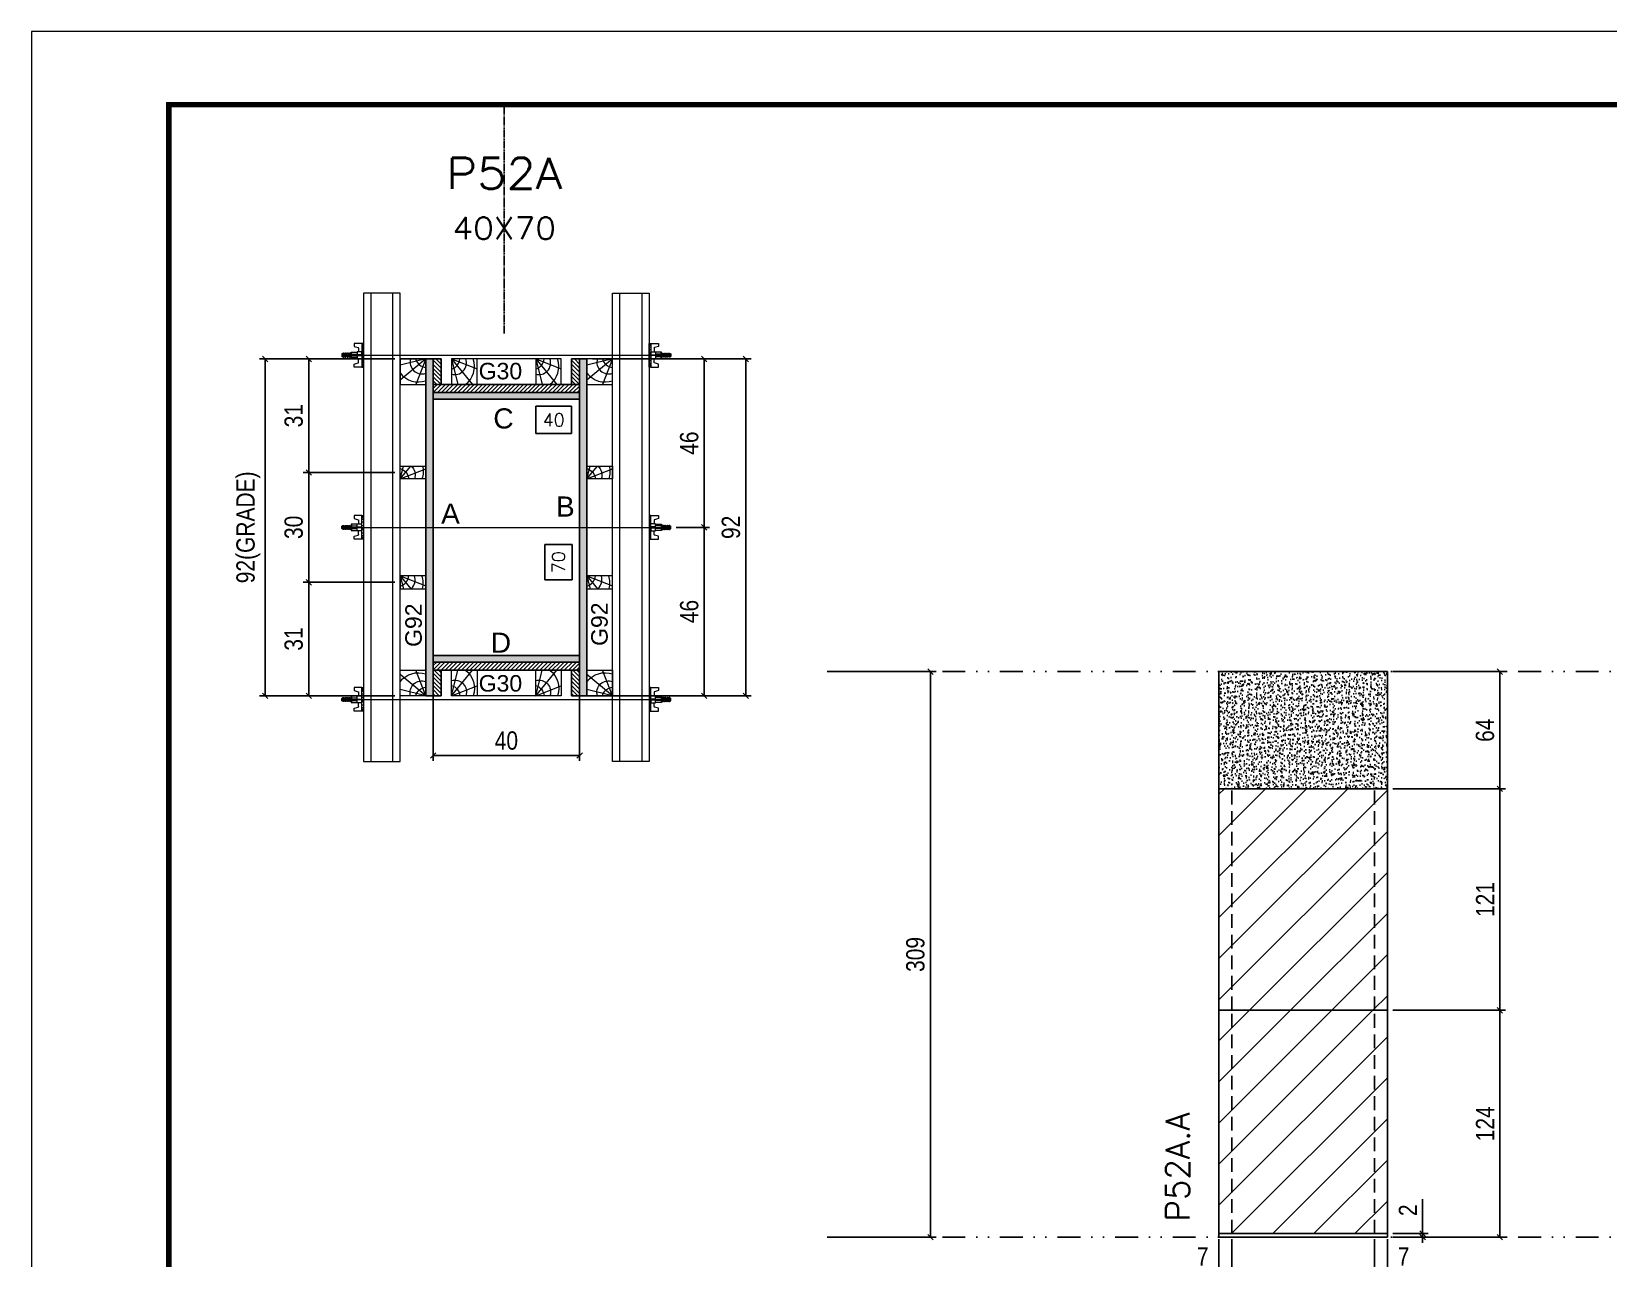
# Model space of a CAD drawing. Extents: x 2949 to 9203, y -16089 to 12527.
# Drawn here: x 6133 to 6994, y -12264 to -11593 of the extents above; entities that cross this region are included whole.
import ezdxf
from ezdxf.enums import TextEntityAlignment as Align

# ---------------------------------------------------------------- set-up
doc = ezdxf.new("R2010")
doc.units = 0
for name, pattern in [('DASHED', [0.75, 0.5, -0.25]), ('DIVIDE2', [0.625, 0.25, -0.125, 0, -0.125, 0, -0.125]), ('HIDDEN', [0.375, 0.25, -0.125])]:
    doc.linetypes.add(name, pattern=pattern)
for name, color, linetype in [('CHAPA', 1, 'Continuous'), ('COTA', 241, 'Continuous'), ('MEIO_PONT', 93, 'Continuous'), ('Nível', 160, 'Continuous'), ('Painéis', 200, 'Continuous'), ('Romaneio', 10, 'Continuous'), ('SARRAFO', 251, 'Continuous'), ('Sarrafo de Pressão', 42, 'HIDDEN'), ('Texto de Titulo', 7, 'Continuous'), ('Texto Qtd Sarr', 242, 'Continuous'), ('TEXTO_GERAL', 7, 'Continuous')]:
    doc.layers.add(name, color=color, linetype=linetype)
for name, color, linetype, lineweight in [('Folhas', 255, 'Continuous', 9), ('Hachura', 251, 'Continuous', 9), ('Madeira', 126, 'Continuous', 18), ('Perfil Metálico', 224, 'Continuous', 18), ('SARRAFO DE PRESSAO', 251, 'DASHED', 9), ('Texto Seção', 7, 'Continuous', 15)]:
    doc.layers.add(name, color=color, linetype=linetype, lineweight=lineweight)
doc.styles.add('ARIAL', font='arial.ttf')
doc.styles.add('COTA TECNICA', font='techl___.ttf', dxfattribs={"height": 10})
doc.styles.add('COTA TECNICA 2X', font='techl___.ttf', dxfattribs={"height": 10})
doc.styles.add('COTA TECNICA-50', font='techl___.ttf', dxfattribs={"height": 10})
doc.styles.add('REGUA-120', font='ROMANS.shx', dxfattribs={"height": 15})
doc.styles.add('ROMANS', font='romans.shx')
doc.styles.add('SANSSERIF', font='sas_____.pfb')
doc.dimstyles.new('COTA PAINEL-50', dxfattribs={"dimtxt": 10, "dimasz": 3, "dimexe": 3, "dimexo": 3, "dimgap": 3, "dimtad": 1, "dimdec": 1, "dimzin": 12, "dimdsep": 46, "dimtxsty": 'COTA TECNICA-50', "dimblk1": 'OBLIQUE', "dimblk2": 'OBLIQUE', "dimsah": 1, "dimcen": 0.9, "dimclrd": 4, "dimclre": 4, "dimclrt": 240, "dimadec": 1, "dimazin": 3, "dimtfac": 1, "dimtdec": 1, "dimtmove": 0, "dimatfit": 3, "dimfxl": 1, "dimtolj": 1, "dimtzin": 12, "dimarcsym": 0})
doc.dimstyles.new('PAINEL', dxfattribs={"dimtxt": 10, "dimasz": 3, "dimexe": 3, "dimexo": 3, "dimgap": 3, "dimtad": 1, "dimdec": 1, "dimzin": 12, "dimdsep": 46, "dimtxsty": 'COTA TECNICA', "dimblk1": 'OBLIQUE', "dimblk2": 'OBLIQUE', "dimsah": 1, "dimcen": 0.9, "dimclrd": 4, "dimclre": 4, "dimclrt": 240, "dimadec": 1, "dimazin": 3, "dimtfac": 1, "dimtdec": 1, "dimtmove": 0, "dimatfit": 3, "dimfxl": 1, "dimtolj": 1, "dimtzin": 12, "dimarcsym": 0})
doc.dimstyles.new('SECAO PILAR', dxfattribs={"dimtxt": 10, "dimasz": 3, "dimexe": 3, "dimexo": 3, "dimgap": 3, "dimtad": 1, "dimdec": 1, "dimlfac": 0.5, "dimzin": 12, "dimdsep": 46, "dimtxsty": 'COTA TECNICA 2X', "dimblk1": 'OBLIQUE', "dimblk2": 'OBLIQUE', "dimsah": 1, "dimcen": 0.9, "dimclrd": 256, "dimclre": 256, "dimclrt": 256, "dimadec": 1, "dimazin": 3, "dimtfac": 1, "dimtdec": 1, "dimtmove": 0, "dimatfit": 3, "dimfxl": 1, "dimtolj": 1, "dimtzin": 12, "dimarcsym": 0})
doc.dimstyles.new('SECÇÃO 2', dxfattribs={"dimtxt": 7, "dimasz": 6, "dimexe": 0.18, "dimexo": 2, "dimgap": -4, "dimtad": 3, "dimdec": 1, "dimlfac": 0.5, "dimzin": 12, "dimdsep": 46, "dimtxsty": 'ROMANS', "dimblk": 'ARCHTICK', "dimcen": 0.09, "dimse1": 1, "dimse2": 1, "dimsd1": 1, "dimsd2": 1, "dimclrd": 180, "dimclre": 5, "dimclrt": 1, "dimadec": 0, "dimazin": 3, "dimtfac": 1, "dimtdec": 1, "dimtofl": 0, "dimtmove": 0, "dimatfit": 3, "dimldrblk": 'ARCHTICK', "dimfxl": 1, "dimtolj": 1, "dimtzin": 0, "dimarcsym": 0})

# ---------------------------------------------------------------- blocks, each defined once
blk = doc.blocks.new('9999999999')
at = {"layer": 'Folhas'}
blk.add_lwpolyline([(98138.98, 34190.21), (99623.98, 34190.21), (99623.98, 35240.21), (98138.98, 35240.21)], close=True, dxfattribs=at)
at = {"layer": 'Folhas', "color": 30, "const_width": 3}
blk.add_lwpolyline([(98213.98, 34230.21), (99583.98, 34230.21), (99583.98, 35200.21), (98213.98, 35200.21)], close=True, dxfattribs=at)
blk = doc.blocks.new('titulo1')
at = {"layer": 'Defpoints', "color": 252, "linetype": 'HIDDEN', "ltscale": 2}
blk.add_line((0, 0), (0, 125), dxfattribs=at)
at = {"layer": 'Defpoints', "style": 'ROMANS', "oblique": 15}
blk.add_attdef('FOLHA', text='', height=10, dxfattribs=at).set_placement((0, 15.58), align=Align.MIDDLE_CENTER)
at = {"layer": 'Texto Qtd Sarr', "color": 3, "style": 'ROMANS', "oblique": 15}
for tag, height, p in [('TITULO', 17, (0, 71.45)), ('SEÇÃO', 12, (0, 41.55))]:
    blk.add_attdef(tag, text='', height=height, dxfattribs=at).set_placement(p, align=Align.MIDDLE_CENTER)
blk = doc.blocks.new('*D2889')
at = {"layer": 'COTA', "color": 180, "lineweight": -2, "transparency": 16777216}
for p, q in [((6427.91, -11873.62), (6412.91, -11873.62)), ((6412.91, -11873.62), (6412.91, -11892.95)), ((6427.91, -11892.95), (6427.91, -11873.62)), ((6412.91, -11892.95), (6427.91, -11892.95))]:
    blk.add_line(p, q, dxfattribs=at)
at = {"layer": 'Defpoints', "color": 0, "transparency": 16777216}
for p in [(6351.91, -11794.22), (6351.91, -11934.22), (6431.91, -11934.22)]:
    blk.add_point(p, dxfattribs=at)
at = {"layer": 'COTA', "color": 1, "transparency": 16777216, "insert": (6420.41, -11883.29), "char_height": 7, "attachment_point": 5, "rotation": 90, "style": 'ROMANS'}
blk.add_mtext('\\A1;70', dxfattribs=at)
blk = doc.blocks.new('_ArchTick')
at = {"color": 0, "linetype": 'ByBlock', "const_width": 0.15}
blk.add_lwpolyline([(-0.5, -0.5), (0.5, 0.5)], dxfattribs=at)
blk = doc.blocks.new('_Oblique')
at = {"color": 0, "linetype": 'ByBlock', "lineweight": -2}
blk.add_line((-0.5, -0.5), (0.5, 0.5), dxfattribs=at)
blk = doc.blocks.new('*D2890')
at = {"layer": 'COTA', "lineweight": -2, "transparency": 16777216}
for p, q in [((6438.91, -11772.22), (6525.69, -11772.22)), ((6522.69, -11772.22), (6522.69, -11956.22)), ((6438.91, -11956.22), (6525.69, -11956.22))]:
    blk.add_line(p, q, dxfattribs=at)
at = {"layer": 'Defpoints', "color": 0, "transparency": 16777216}
for p in [(6435.91, -11772.22), (6435.91, -11956.22), (6522.69, -11956.22)]:
    blk.add_point(p, dxfattribs=at)
at = {"layer": 'COTA', "lineweight": -2, "transparency": 16777216, "xscale": 3, "yscale": 3, "zscale": 3}
for p, rotation in [((6522.69, -11772.22), 90), ((6522.69, -11956.22), 270)]:
    blk.add_blockref('_Oblique', p, dxfattribs=dict(at, rotation=rotation))
at = {"layer": 'COTA', "transparency": 16777216, "insert": (6514.6, -11864.22), "char_height": 10, "attachment_point": 5, "rotation": 90, "style": 'COTA TECNICA 2X'}
blk.add_mtext('\\A1;92', dxfattribs=at)
blk = doc.blocks.new('*D2891')
at = {"layer": 'COTA', "lineweight": -2, "transparency": 16777216}
for p, q in [((6472.91, -11772.22), (6502.92, -11772.22)), ((6499.92, -11772.22), (6499.92, -11864.22)), ((6484.71, -11864.22), (6502.92, -11864.22))]:
    blk.add_line(p, q, dxfattribs=at)
at = {"layer": 'Defpoints', "color": 0, "transparency": 16777216}
for p in [(6469.91, -11772.22), (6481.71, -11864.22), (6499.92, -11864.22)]:
    blk.add_point(p, dxfattribs=at)
at = {"layer": 'COTA', "lineweight": -2, "transparency": 16777216, "xscale": 3, "yscale": 3, "zscale": 3}
for p, rotation in [((6499.92, -11772.22), 90), ((6499.92, -11864.22), 270)]:
    blk.add_blockref('_Oblique', p, dxfattribs=dict(at, rotation=rotation))
at = {"layer": 'COTA', "transparency": 16777216, "insert": (6491.82, -11818.22), "char_height": 10, "attachment_point": 5, "rotation": 90, "style": 'COTA TECNICA 2X'}
blk.add_mtext('\\A1;46', dxfattribs=at)
blk = doc.blocks.new('*D2892')
at = {"layer": 'COTA', "lineweight": -2, "transparency": 16777216}
for p, q in [((6484.71, -11864.22), (6502.92, -11864.22)), ((6499.92, -11956.22), (6499.92, -11864.22)), ((6472.91, -11956.22), (6502.92, -11956.22))]:
    blk.add_line(p, q, dxfattribs=at)
at = {"layer": 'Defpoints', "color": 0, "transparency": 16777216}
for p in [(6481.71, -11864.22), (6499.92, -11864.22), (6469.91, -11956.22)]:
    blk.add_point(p, dxfattribs=at)
at = {"layer": 'COTA', "lineweight": -2, "transparency": 16777216, "xscale": 3, "yscale": 3, "zscale": 3}
for p, rotation in [((6499.92, -11864.22), 90), ((6499.92, -11956.22), 270)]:
    blk.add_blockref('_Oblique', p, dxfattribs=dict(at, rotation=rotation))
at = {"layer": 'COTA', "transparency": 16777216, "insert": (6491.82, -11910.22), "char_height": 10, "attachment_point": 5, "rotation": 90, "style": 'COTA TECNICA 2X'}
blk.add_mtext('\\A1;46', dxfattribs=at)
blk = doc.blocks.new('*D2893')
at = {"layer": 'COTA', "color": 180, "lineweight": -2, "transparency": 16777216}
for p, q in [((6427.41, -11798.01), (6408.08, -11798.01)), ((6408.08, -11798.01), (6408.08, -11813.01)), ((6427.41, -11813.01), (6427.41, -11798.01)), ((6408.08, -11813.01), (6427.41, -11813.01))]:
    blk.add_line(p, q, dxfattribs=at)
at = {"layer": 'Defpoints', "color": 0, "transparency": 16777216}
for p in [(6351.91, -11794.22), (6431.91, -11794.22), (6431.91, -11817.01)]:
    blk.add_point(p, dxfattribs=at)
at = {"layer": 'COTA', "color": 1, "transparency": 16777216, "insert": (6417.75, -11805.51), "char_height": 7, "attachment_point": 5, "style": 'ROMANS'}
blk.add_mtext('\\A1;40', dxfattribs=at)
blk = doc.blocks.new('PONTALETE')
at = {"layer": 'Madeira'}
for q in [(2.71, 7), (7, 5.76), (7, 1.74)]:
    blk.add_line((0, 0), q, dxfattribs=at)
blk.add_lwpolyline([(0, 0), (7, 0), (7, 7), (0, 7)], close=True, dxfattribs=at)
for centre, radius, start, end in [((2.04, 0.06), 6.23, 37.2818, 109.0913), ((1.09, 0.9), 3.19, 343.603, 109.9847), ((-0.21, -0.78), 3.09, 14.6322, 86.0383)]:
    blk.add_arc(centre, radius, start, end, dxfattribs=at)
blk = doc.blocks.new('*D2894')
at = {"layer": 'COTA', "lineweight": -2, "transparency": 16777216}
for p, q in [((6330.91, -11772.22), (6257.14, -11772.22)), ((6260.14, -11772.22), (6260.14, -11956.22)), ((6330.91, -11956.22), (6257.14, -11956.22))]:
    blk.add_line(p, q, dxfattribs=at)
at = {"layer": 'Defpoints', "color": 0, "transparency": 16777216}
for p in [(6333.91, -11772.22), (6260.14, -11956.22), (6333.91, -11956.22)]:
    blk.add_point(p, dxfattribs=at)
at = {"layer": 'COTA', "lineweight": -2, "transparency": 16777216, "xscale": 3, "yscale": 3, "zscale": 3}
for p, rotation in [((6260.14, -11772.22), 90), ((6260.14, -11956.22), 270)]:
    blk.add_blockref('_Oblique', p, dxfattribs=dict(at, rotation=rotation))
at = {"layer": 'COTA', "transparency": 16777216, "insert": (6250.92, -11864.22), "char_height": 10, "attachment_point": 5, "rotation": 90, "style": 'COTA TECNICA 2X'}
blk.add_mtext('\\A1;92(GRADE)', dxfattribs=at)
blk = doc.blocks.new('MEIO PONTALETE')
at = {"layer": 'Madeira'}
for q in [(2.71, 7), (3.5, 2.88), (3.5, 0.87)]:
    blk.add_line((0, 0), q, dxfattribs=at)
blk.add_lwpolyline([(0, 0), (3.5, 0), (3.5, 7), (0, 7)], close=True, dxfattribs=at)
for centre, radius, start, end in [((2.04, 0.06), 6.23, 76.4499, 109.0913), ((1.09, 0.9), 3.19, 40.9063, 109.9847), ((-0.21, -0.78), 3.09, 14.6322, 86.0383)]:
    blk.add_arc(centre, radius, start, end, dxfattribs=at)
blk = doc.blocks.new('*D2895')
at = {"layer": 'COTA', "lineweight": -2, "transparency": 16777216}
for p, q in [((6330.91, -11894.22), (6280.98, -11894.22)), ((6283.98, -11894.22), (6283.98, -11956.22)), ((6330.91, -11956.22), (6280.98, -11956.22))]:
    blk.add_line(p, q, dxfattribs=at)
at = {"layer": 'Defpoints', "color": 0, "transparency": 16777216}
for p in [(6333.91, -11894.22), (6283.98, -11956.22), (6333.91, -11956.22)]:
    blk.add_point(p, dxfattribs=at)
at = {"layer": 'COTA', "lineweight": -2, "transparency": 16777216, "xscale": 3, "yscale": 3, "zscale": 3}
for p, rotation in [((6283.98, -11894.22), 90), ((6283.98, -11956.22), 270)]:
    blk.add_blockref('_Oblique', p, dxfattribs=dict(at, rotation=rotation))
at = {"layer": 'COTA', "transparency": 16777216, "insert": (6275.76, -11925.22), "char_height": 10, "attachment_point": 5, "rotation": 90, "style": 'COTA TECNICA 2X'}
blk.add_mtext('\\A1;31', dxfattribs=at)
blk = doc.blocks.new('C')
at = {"layer": 'Hachura', "color": 0}
for p, q in [((0, 3.22), (0, -3.22)), ((0.45, 3.22), (0, 3.22)), ((0.46, 3.16), (0, 3.16)), ((0.46, 3.05), (0, 3.05)), ((0.46, 2.88), (0, 2.88)), ((0, 2.75), (0, -1.16)), ((0.46, 2.65), (0, 2.65)), ((0.46, 2.23), (0, 2.23)), ((0.46, 1.51), (0, 1.51)), ((0.39, 0.49), (0.17, 0.49)), ((0.45, -3.23), (0.45, 3.22)), ((0.45, 3.22), (2.58, 3.22)), ((1.74, 0.97), (0.45, 0.97)), ((1.45, 0.1), (0.45, 0.1)), ((1.35, 1.94), (1.35, 0.96)), ((2.58, 2.39), (1.47, 2.09)), ((1.74, -0.97), (1.74, 0.97)), ((1.74, 0.97), (1.74, 0.84)), ((1.74, 0.97), (1.74, 0.84)), ((1.74, 0.84), (3.35, 0.84)), ((3.35, 0.45), (1.74, 0.45)), ((2.58, 3.22), (2.58, 2.39)), ((3.32, 0.84), (3.32, -0.84)), ((3.35, 0.84), (3.35, -0.84)), ((3.68, 0.45), (3.35, 0.45)), ((3.84, -0.52), (3.35, 0.45)), ((3.35, 0.06), (3.67, -0.57)), ((3.68, 0.45), (4.16, -0.52)), ((3.72, 0.5), (4.25, -0.57)), ((4.37, -0.55), (3.83, 0.53)), ((4.15, 0.45), (3.93, 0.45)), ((4.42, -0.52), (3.93, 0.45)), ((4.15, 0.45), (4.26, 0.45)), ((4.26, 0.45), (4.74, -0.52)), ((4.3, 0.5), (4.83, -0.57)), ((4.95, -0.55), (4.41, 0.53)), ((4.51, 0.45), (4.84, 0.45)), ((5, -0.52), (4.51, 0.45)), ((4.84, 0.45), (5.32, -0.52)), ((4.88, 0.5), (5.41, -0.57)), ((5.53, -0.55), (4.99, 0.53)), ((5.58, -0.52), (5.09, 0.45)), ((5.42, 0.45), (5.09, 0.45)), ((5.58, -0.52), (5.09, 0.45)), ((5.42, 0.45), (5.74, -0.19)), ((5.46, 0.5), (5.74, -0.07)), ((5.74, 0.19), (5.57, 0.53)), ((5.74, 0.32), (5.68, 0.45)), ((5.68, 0.45), (5.74, 0.45)), ((5.74, 0.45), (5.9, 0.29)), ((5.74, 0.45), (5.74, -0.52)), ((5.9, -0.36), (5.9, 0.29)), ((0.45, 0), (0, 0)), ((0.46, -1.52), (0, -1.52)), ((0.46, -2.23), (0, -2.23)), ((0.46, -2.65), (0, -2.65)), ((0.46, -2.88), (0, -2.88)), ((0.46, -3.05), (0, -3.05)), ((0.46, -3.16), (0, -3.16)), ((0, -3.22), (2.57, -3.22)), ((0.08, -0.48), (0.29, -0.48)), ((0.29, -0.48), (0.4, -0.48)), ((0.45, 0), (0.45, -0.97)), ((0.45, -0.16), (1.45, -0.16)), ((0.45, -0.65), (0.45, -0.32)), ((0.45, -3.23), (0.45, -0.65)), ((0.45, -0.97), (1.74, -0.97)), ((1.35, -1.94), (1.35, -0.97)), ((2.58, -2.39), (1.47, -2.1)), ((3.35, -0.32), (1.74, -0.32)), ((3.35, -0.84), (1.74, -0.84)), ((2.58, -3.23), (2.58, -2.39)), ((3.35, -0.07), (3.58, -0.52)), ((3.35, -0.52), (3.58, -0.52)), ((3.84, -0.52), (4.16, -0.52)), ((4.42, -0.52), (4.74, -0.52)), ((4.63, -0.52), (4.74, -0.52)), ((5, -0.52), (5.32, -0.52)), ((5.58, -0.52), (5.74, -0.52)), ((5.74, -0.52), (5.9, -0.36)), ((5.74, -0.52), (5.74, -0.52))]:
    blk.add_line(p, q, dxfattribs=at)
for centre, radius, start, end in [((1.52, 1.94), 0.161, 104.7436, 180), ((1.44, -0.03), 0.129, 272.695, 87.305), ((3.81, 0.39), 0.143, 25.5688, 154.4312), ((4.39, 0.39), 0.143, 25.5688, 154.4312), ((4.97, 0.39), 0.143, 25.5688, 154.4312), ((5.55, 0.39), 0.143, 25.5688, 154.4312), ((0.17, -0.37), 0.174, 221.744, 317.8592), ((1.52, -1.94), 0.161, 180, 255.2564), ((3.71, -0.4), 0.174, 222.1408, 318.256), ((4.29, -0.4), 0.174, 222.1408, 318.256), ((4.87, -0.4), 0.174, 222.1408, 318.256), ((5.45, -0.4), 0.174, 222.1408, 318.256), ((5.61, -0.4), 0.174, 317.8592, 318.256)]:
    blk.add_arc(centre, radius, start, end, dxfattribs=at)
blk = doc.blocks.new('*D2896')
at = {"layer": 'COTA', "lineweight": -2, "transparency": 16777216}
for p, q in [((6330.91, -11772.22), (6280.98, -11772.22)), ((6283.98, -11772.22), (6283.98, -11834.22)), ((6330.91, -11834.22), (6280.98, -11834.22))]:
    blk.add_line(p, q, dxfattribs=at)
at = {"layer": 'Defpoints', "color": 0, "transparency": 16777216}
for p in [(6333.91, -11772.22), (6283.98, -11834.22), (6333.91, -11834.22)]:
    blk.add_point(p, dxfattribs=at)
at = {"layer": 'COTA', "lineweight": -2, "transparency": 16777216, "xscale": 3, "yscale": 3, "zscale": 3}
for p, rotation in [((6283.98, -11772.22), 90), ((6283.98, -11834.22), 270)]:
    blk.add_blockref('_Oblique', p, dxfattribs=dict(at, rotation=rotation))
at = {"layer": 'COTA', "transparency": 16777216, "insert": (6275.76, -11803.22), "char_height": 10, "attachment_point": 5, "rotation": 90, "style": 'COTA TECNICA 2X'}
blk.add_mtext('\\A1;31', dxfattribs=at)
blk = doc.blocks.new('*D2897')
at = {"layer": 'COTA', "lineweight": -2, "transparency": 16777216}
for p, q in [((6330.91, -11834.22), (6280.98, -11834.22)), ((6283.98, -11834.22), (6283.98, -11894.22)), ((6330.91, -11894.22), (6280.98, -11894.22))]:
    blk.add_line(p, q, dxfattribs=at)
at = {"layer": 'Defpoints', "color": 0, "transparency": 16777216}
for p in [(6333.91, -11834.22), (6283.98, -11894.22), (6333.91, -11894.22)]:
    blk.add_point(p, dxfattribs=at)
at = {"layer": 'COTA', "lineweight": -2, "transparency": 16777216, "xscale": 3, "yscale": 3, "zscale": 3}
for p, rotation in [((6283.98, -11834.22), 90), ((6283.98, -11894.22), 270)]:
    blk.add_blockref('_Oblique', p, dxfattribs=dict(at, rotation=rotation))
at = {"layer": 'COTA', "transparency": 16777216, "insert": (6275.76, -11864.22), "char_height": 10, "attachment_point": 5, "rotation": 90, "style": 'COTA TECNICA 2X'}
blk.add_mtext('\\A1;30', dxfattribs=at)
blk = doc.blocks.new('*D2913')
at = {"layer": 'COTA', "lineweight": -2, "transparency": 16777216}
for p, q in [((6351.91, -11940.82), (6351.91, -11991.85)), ((6431.91, -11940.82), (6431.91, -11991.85)), ((6351.91, -11988.85), (6431.91, -11988.85))]:
    blk.add_line(p, q, dxfattribs=at)
at = {"layer": 'Defpoints', "color": 0, "transparency": 16777216}
for p in [(6351.91, -11937.82), (6431.91, -11937.82), (6431.91, -11988.85)]:
    blk.add_point(p, dxfattribs=at)
at = {"layer": 'COTA', "lineweight": -2, "transparency": 16777216, "xscale": 3, "yscale": 3, "zscale": 3, "rotation": 180}
blk.add_blockref('_Oblique', (6351.91, -11988.85), dxfattribs=at)
at = {"layer": 'COTA', "lineweight": -2, "transparency": 16777216, "xscale": 3, "yscale": 3, "zscale": 3}
blk.add_blockref('_Oblique', (6431.91, -11988.85), dxfattribs=at)
at = {"layer": 'COTA', "transparency": 16777216, "insert": (6391.91, -11980.75), "char_height": 10, "attachment_point": 5, "style": 'COTA TECNICA 2X'}
blk.add_mtext('\\A1;40', dxfattribs=at)
blk = doc.blocks.new('*D2914')
at = {"layer": 'COTA', "color": 4, "linetype": 'ByBlock', "lineweight": -2, "transparency": 16777216}
for p, q in [((6570.19, -11943.06), (6626.61, -11943.06)), ((6623.61, -11943.06), (6623.61, -12252.06)), ((6570.19, -12252.06), (6626.61, -12252.06))]:
    blk.add_line(p, q, dxfattribs=at)
at = {"layer": 'Defpoints', "color": 0, "linetype": 'ByBlock', "transparency": 16777216}
for p in [(6567.19, -11943.06), (6567.19, -12252.06), (6623.61, -12252.06)]:
    blk.add_point(p, dxfattribs=at)
at = {"layer": 'COTA', "color": 4, "linetype": 'ByBlock', "lineweight": -2, "transparency": 16777216, "xscale": 3, "yscale": 3, "zscale": 3}
for p, rotation in [((6623.61, -11943.06), 90), ((6623.61, -12252.06), 270)]:
    blk.add_blockref('_Oblique', p, dxfattribs=dict(at, rotation=rotation))
at = {"layer": 'COTA', "color": 240, "linetype": 'ByBlock', "transparency": 16777216, "insert": (6615.36, -12097.56), "char_height": 10, "attachment_point": 5, "rotation": 90, "style": 'COTA TECNICA'}
blk.add_mtext('\\A1;309', dxfattribs=at)
blk = doc.blocks.new('*D2898')
at = {"layer": 'COTA', "color": 4, "lineweight": -2, "transparency": 16777216}
for p, q in [((6781.14, -12253.06), (6781.14, -12307.23)), ((6873.14, -12253.06), (6873.14, -12307.23)), ((6873.14, -12304.23), (6781.14, -12304.23))]:
    blk.add_line(p, q, dxfattribs=at)
at = {"layer": 'Defpoints', "color": 0, "transparency": 16777216}
for p in [(6781.14, -12250.06), (6873.14, -12250.06), (6781.14, -12304.23)]:
    blk.add_point(p, dxfattribs=at)
at = {"layer": 'COTA', "color": 4, "lineweight": -2, "transparency": 16777216, "xscale": 3, "yscale": 3, "zscale": 3, "rotation": 180}
blk.add_blockref('_Oblique', (6781.14, -12304.23), dxfattribs=at)
at = {"layer": 'COTA', "color": 4, "lineweight": -2, "transparency": 16777216, "xscale": 3, "yscale": 3, "zscale": 3}
blk.add_blockref('_Oblique', (6873.14, -12304.23), dxfattribs=at)
at = {"layer": 'COTA', "color": 240, "transparency": 16777216, "insert": (6827.14, -12296.15), "char_height": 10, "attachment_point": 5, "style": 'COTA TECNICA'}
blk.add_mtext('\\A1;92', dxfattribs=at)
blk = doc.blocks.new('*D2899')
at = {"layer": 'COTA', "color": 4, "lineweight": -2, "transparency": 16777216}
for p, q in [((6781.14, -12255.06), (6781.14, -12273.57)), ((6788.14, -12253.06), (6788.14, -12273.57)), ((6781.14, -12270.57), (6766.41, -12270.57)), ((6788.14, -12270.57), (6781.14, -12270.57))]:
    blk.add_line(p, q, dxfattribs=at)
at = {"layer": 'Defpoints', "color": 0, "transparency": 16777216}
for p in [(6781.14, -12252.06), (6788.14, -12250.06), (6781.14, -12270.57)]:
    blk.add_point(p, dxfattribs=at)
at = {"layer": 'COTA', "color": 4, "lineweight": -2, "transparency": 16777216, "xscale": 3, "yscale": 3, "zscale": 3, "rotation": 180}
blk.add_blockref('_Oblique', (6781.14, -12270.57), dxfattribs=at)
at = {"layer": 'COTA', "color": 4, "lineweight": -2, "transparency": 16777216, "xscale": 3, "yscale": 3, "zscale": 3}
blk.add_blockref('_Oblique', (6788.14, -12270.57), dxfattribs=at)
at = {"layer": 'COTA', "color": 240, "transparency": 16777216, "insert": (6772.28, -12262.5), "char_height": 10, "attachment_point": 5, "style": 'COTA TECNICA-50'}
blk.add_mtext('\\A1;7', dxfattribs=at)
blk = doc.blocks.new('*D2900')
at = {"layer": 'COTA', "color": 4, "lineweight": -2, "transparency": 16777216}
for p, q in [((6866.14, -12253.06), (6866.14, -12273.57)), ((6873.14, -12255.06), (6873.14, -12273.57)), ((6866.14, -12270.57), (6873.14, -12270.57)), ((6873.14, -12270.57), (6887.88, -12270.57))]:
    blk.add_line(p, q, dxfattribs=at)
at = {"layer": 'Defpoints', "color": 0, "transparency": 16777216}
for p in [(6866.14, -12250.06), (6873.14, -12252.06), (6873.14, -12270.57)]:
    blk.add_point(p, dxfattribs=at)
at = {"layer": 'COTA', "color": 4, "lineweight": -2, "transparency": 16777216, "xscale": 3, "yscale": 3, "zscale": 3, "rotation": 180}
blk.add_blockref('_Oblique', (6866.14, -12270.57), dxfattribs=at)
at = {"layer": 'COTA', "color": 4, "lineweight": -2, "transparency": 16777216, "xscale": 3, "yscale": 3, "zscale": 3}
blk.add_blockref('_Oblique', (6873.14, -12270.57), dxfattribs=at)
at = {"layer": 'COTA', "color": 240, "transparency": 16777216, "insert": (6882.01, -12262.5), "char_height": 10, "attachment_point": 5, "style": 'COTA TECNICA-50'}
blk.add_mtext('\\A1;7', dxfattribs=at)
blk = doc.blocks.new('*D2901')
at = {"layer": 'Defpoints', "color": 0, "linetype": 'ByBlock', "transparency": 16777216}
for p in [(6873.14, -12128.06), (6934.61, -12128.06), (6873.14, -12252.06)]:
    blk.add_point(p, dxfattribs=at)
at = {"layer": 'Romaneio', "color": 4, "linetype": 'ByBlock', "lineweight": -2, "transparency": 16777216}
for p, q in [((6876.14, -12128.06), (6937.61, -12128.06)), ((6934.61, -12252.06), (6934.61, -12128.06)), ((6876.14, -12252.06), (6937.61, -12252.06))]:
    blk.add_line(p, q, dxfattribs=at)
at = {"layer": 'Romaneio', "color": 4, "linetype": 'ByBlock', "lineweight": -2, "transparency": 16777216, "xscale": 3, "yscale": 3, "zscale": 3}
for p, rotation in [((6934.61, -12128.06), 90), ((6934.61, -12252.06), 270)]:
    blk.add_blockref('_Oblique', p, dxfattribs=dict(at, rotation=rotation))
at = {"layer": 'Romaneio', "color": 240, "linetype": 'ByBlock', "transparency": 16777216, "insert": (6926.53, -12190.06), "char_height": 10, "attachment_point": 5, "rotation": 90, "style": 'COTA TECNICA'}
blk.add_mtext('\\A1;124', dxfattribs=at)
blk = doc.blocks.new('*D2902')
at = {"layer": 'COTA', "color": 4, "lineweight": -2, "transparency": 16777216}
for p, q in [((6892.4, -12250.06), (6892.4, -12231.26)), ((6876.14, -12250.06), (6895.4, -12250.06)), ((6876.14, -12252.06), (6895.4, -12252.06)), ((6892.4, -12252.06), (6892.4, -12250.06)), ((6892.4, -12252.06), (6892.4, -12255.06))]:
    blk.add_line(p, q, dxfattribs=at)
at = {"layer": 'Defpoints', "color": 0, "transparency": 16777216}
for p in [(6873.14, -12250.06), (6873.14, -12252.06), (6892.4, -12252.06)]:
    blk.add_point(p, dxfattribs=at)
at = {"layer": 'COTA', "color": 4, "lineweight": -2, "transparency": 16777216, "xscale": 3, "yscale": 3, "zscale": 3}
for p, rotation in [((6892.4, -12250.06), 270), ((6892.4, -12252.06), 90)]:
    blk.add_blockref('_Oblique', p, dxfattribs=dict(at, rotation=rotation))
at = {"layer": 'COTA', "color": 240, "transparency": 16777216, "insert": (6884.4, -12237.31), "char_height": 10, "attachment_point": 5, "rotation": 90, "style": 'COTA TECNICA-50'}
blk.add_mtext('\\A1;2', dxfattribs=at)
blk = doc.blocks.new('*D2915')
at = {"layer": 'COTA', "color": 4, "linetype": 'ByBlock', "lineweight": -2, "transparency": 16777216}
for p, q in [((6876.14, -12007.06), (6937.61, -12007.06)), ((6934.61, -12128.06), (6934.61, -12007.06)), ((6876.14, -12128.06), (6937.61, -12128.06))]:
    blk.add_line(p, q, dxfattribs=at)
at = {"layer": 'Defpoints', "color": 0, "linetype": 'ByBlock', "transparency": 16777216}
for p in [(6873.14, -12007.06), (6934.61, -12007.06), (6873.14, -12128.06)]:
    blk.add_point(p, dxfattribs=at)
at = {"layer": 'COTA', "color": 4, "linetype": 'ByBlock', "lineweight": -2, "transparency": 16777216, "xscale": 3, "yscale": 3, "zscale": 3}
for p, rotation in [((6934.61, -12007.06), 90), ((6934.61, -12128.06), 270)]:
    blk.add_blockref('_Oblique', p, dxfattribs=dict(at, rotation=rotation))
at = {"layer": 'COTA', "color": 240, "linetype": 'ByBlock', "transparency": 16777216, "insert": (6926.55, -12067.56), "char_height": 10, "attachment_point": 5, "rotation": 90, "style": 'COTA TECNICA'}
blk.add_mtext('\\A1;121', dxfattribs=at)
blk = doc.blocks.new('*D2912')
at = {"layer": 'COTA', "color": 4, "lineweight": -2, "transparency": 16777216}
for p, q in [((6876.14, -11943.06), (6937.61, -11943.06)), ((6934.61, -11943.06), (6934.61, -12007.06)), ((6876.14, -12007.06), (6937.61, -12007.06))]:
    blk.add_line(p, q, dxfattribs=at)
at = {"layer": 'Defpoints', "color": 0, "transparency": 16777216}
for p in [(6873.14, -11943.06), (6873.14, -12007.06), (6934.61, -12007.06)]:
    blk.add_point(p, dxfattribs=at)
at = {"layer": 'COTA', "color": 4, "lineweight": -2, "transparency": 16777216, "xscale": 3, "yscale": 3, "zscale": 3}
for p, rotation in [((6934.61, -11943.06), 90), ((6934.61, -12007.06), 270)]:
    blk.add_blockref('_Oblique', p, dxfattribs=dict(at, rotation=rotation))
at = {"layer": 'COTA', "color": 240, "transparency": 16777216, "insert": (6926.5, -11975.06), "char_height": 10, "attachment_point": 5, "rotation": 90, "style": 'COTA TECNICA'}
blk.add_mtext('\\A1;64', dxfattribs=at)

msp = doc.modelspace()

# ---------------------------------------------------------------- hatches: boundary and pattern name
at = {"layer": 'COTA', "linetype": 'ByBlock'}
h = msp.add_hatch(dxfattribs=at)
h.set_pattern_fill('AR-CONC', color=256, scale=0.03)
h.set_pattern_definition([(50, (0, -26), (5.46554, -0.4781726), [0.5715, -6.2865]), (355, (0, -26), (-1.0573026, 5.7317054), [0.4572, -5.0292175]), (100.451445, (0.4555, -26.04), (4.4082374, 5.2535326), [0.4857003, -5.3427073]), (46.1842, (0, -24.476), (8.1323712, -1.26127), [0.85725, -9.42975]), (96.63556, (0.678, -24.581), (7.122124, 7.4227837), [0.7285507, -8.014068]), (351.18415, (0, -24.476), (7.122124, 7.4227837), [0.685799, -7.543792]), (21, (0.762, -24.857), (4.5484317, -3.067956), [0.5715, -6.2865]), (326, (0.762, -24.857), (1.8540609, 5.525639), [0.4572, -5.0292]), (71.451445, (1.141, -25.1127), (6.4024926, 2.457683), [0.4857003, -5.3426981]), (37.5, (0, -26), (0.0926581, 2.53665117), [0, -4.96824, 0, -5.1054, 0, -5.04825]), (7.5, (0, -26), (2.0045899, 3.00541724), [0, -2.91084, 0, -4.85394, 0, -1.92405]), (327.5, (-1.6993, -26), (4.06771786, -0.17186232), [0, -1.905, 0, -5.9436, 0, -7.8867]), (317.5, (-2.4613, -26), (4.4438754, 0.7627947), [0, -2.4765, 0, -3.94716, 0, -5.6007])])
h.paths.add_polyline_path([(6873.14, -11943.06), (6781.14, -11943.06), (6781.14, -12007.06), (6873.14, -12007.06)])
at = {"layer": 'Hachura'}
h = msp.add_hatch(color=256, dxfattribs=at)
h.dxf.hatch_style = 1
h.paths.add_polyline_path([(6351.91, -11956.22), (6347.91, -11956.22), (6347.91, -11772.22), (6351.91, -11772.22)])
h = msp.add_hatch(color=256, dxfattribs=at)
h.dxf.hatch_style = 1
h.paths.add_polyline_path([(6351.91, -11956.22), (6347.91, -11956.22), (6347.91, -11772.22), (6351.91, -11772.22)])
h = msp.add_hatch(dxfattribs=at)
h.set_pattern_fill('ANSI31', color=256, scale=0.5, angle=90, style=0)
h.set_pattern_definition([(135, (-16539.4938, -2648.2645), (-1.12253202, -1.12253202), [])])
h.paths.add_polyline_path([(6351.91, -11786.22), (6356.31, -11786.22), (6356.31, -11772.22), (6351.91, -11772.22)])
h = msp.add_hatch(dxfattribs=at)
h.set_pattern_fill('ANSI31', color=256, scale=0.5, angle=90, style=0)
h.set_pattern_definition([(135, (-16497.4938, -2648.2645), (-1.12253202, -1.12253202), [])])
h.paths.add_polyline_path([(6431.91, -11786.22), (6427.51, -11786.22), (6427.51, -11772.22), (6431.91, -11772.22)])
h = msp.add_hatch(color=256, dxfattribs=at)
h.dxf.hatch_style = 1
h.paths.add_polyline_path([(6431.91, -11956.22), (6435.91, -11956.22), (6435.91, -11772.22), (6431.91, -11772.22)])
h = msp.add_hatch(color=256, dxfattribs=at)
h.dxf.hatch_style = 1
h.paths.add_polyline_path([(6431.91, -11956.22), (6435.91, -11956.22), (6435.91, -11772.22), (6431.91, -11772.22)])
h = msp.add_hatch(dxfattribs=at)
h.set_pattern_fill('ANSI31', color=256, scale=0.5, style=0)
h.set_pattern_definition([(45, (15525.8662, 11138.7918), (-1.12253202, 1.12253202), [])])
h.paths.add_polyline_path([(6431.91, -11790.62), (6431.91, -11786.22), (6351.91, -11786.22), (6351.91, -11790.62)])
h = msp.add_hatch(color=256, dxfattribs=at)
h.dxf.hatch_style = 1
h.paths.add_polyline_path([(6351.91, -11790.62), (6351.91, -11794.22), (6431.91, -11794.22), (6431.91, -11790.62)])
h = msp.add_hatch(color=256, dxfattribs=at)
h.dxf.hatch_style = 1
h.paths.add_polyline_path([(6351.91, -11790.62), (6351.91, -11794.22), (6431.91, -11794.22), (6431.91, -11790.62)])
h = msp.add_hatch(color=256, dxfattribs=at)
h.dxf.hatch_style = 1
h.paths.add_polyline_path([(6351.91, -11934.22), (6351.91, -11937.82), (6431.91, -11937.82), (6431.91, -11934.22)])
h = msp.add_hatch(color=256, dxfattribs=at)
h.dxf.hatch_style = 1
h.paths.add_polyline_path([(6351.91, -11934.22), (6351.91, -11937.82), (6431.91, -11937.82), (6431.91, -11934.22)])
h = msp.add_hatch(dxfattribs=at)
h.set_pattern_fill('ANSI31', color=256, scale=0.5, style=0)
h.set_pattern_definition([(45, (15525.8662, 11164.7918), (-1.12253202, 1.12253202), [])])
h.paths.add_polyline_path([(6431.91, -11937.82), (6431.91, -11942.22), (6351.91, -11942.22), (6351.91, -11937.82)])
h = msp.add_hatch(dxfattribs=at)
h.set_pattern_fill('ANSI31', color=256, scale=0.5, angle=90, style=0)
h.set_pattern_definition([(135, (-16539.4938, -2453.2645), (-1.12253202, -1.12253202), [])])
h.paths.add_polyline_path([(6351.91, -11942.22), (6356.31, -11942.22), (6356.31, -11956.22), (6351.91, -11956.22)])
h = msp.add_hatch(dxfattribs=at)
h.set_pattern_fill('ANSI31', color=256, scale=0.5, angle=90, style=0)
h.set_pattern_definition([(135, (-16497.4938, -2453.2645), (-1.12253202, -1.12253202), [])])
h.paths.add_polyline_path([(6431.91, -11942.22), (6427.51, -11942.22), (6427.51, -11956.22), (6431.91, -11956.22)])
h = msp.add_hatch(dxfattribs=at)
h.set_pattern_fill('ANSI31', color=256, scale=5)
h.paths.add_polyline_path([(6873.14, -12007.06), (6781.14, -12007.06), (6781.14, -12128.06), (6873.14, -12128.06)])
h = msp.add_hatch(dxfattribs=at)
h.set_pattern_fill('ANSI31', color=256, scale=5)
h.paths.add_polyline_path([(6781.14, -12128.06), (6781.14, -12250.06), (6873.14, -12250.06), (6873.14, -12128.06)])

# ---------------------------------------------------------------- linework, layer by layer
at = {"layer": 'CHAPA'}
for points in [[(6351.91, -11956.22), (6347.91, -11956.22), (6347.91, -11772.22), (6351.91, -11772.22)], [(6351.91, -11956.22), (6347.91, -11956.22), (6347.91, -11772.22), (6351.91, -11772.22)], [(6431.91, -11956.22), (6435.91, -11956.22), (6435.91, -11772.22), (6431.91, -11772.22)], [(6431.91, -11956.22), (6435.91, -11956.22), (6435.91, -11772.22), (6431.91, -11772.22)], [(6351.91, -11790.62), (6351.91, -11794.22), (6431.91, -11794.22), (6431.91, -11790.62)], [(6351.91, -11790.62), (6351.91, -11794.22), (6431.91, -11794.22), (6431.91, -11790.62)], [(6351.91, -11934.22), (6351.91, -11937.82), (6431.91, -11937.82), (6431.91, -11934.22)], [(6351.91, -11934.22), (6351.91, -11937.82), (6431.91, -11937.82), (6431.91, -11934.22)]]:
    msp.add_lwpolyline(points, close=True, dxfattribs=at)
at = {"layer": 'COTA', "linetype": 'ByBlock'}
for p, q in [((6873.14, -11943.06), (6781.14, -11943.06)), ((6781.14, -11943.06), (6781.14, -12007.06)), ((6873.14, -12007.06), (6873.14, -11943.06))]:
    msp.add_line(p, q, dxfattribs=at)
at = {"layer": 'Hachura'}
for p, q in [((6303.11, -11770.22), (6476.91, -11770.21)), ((6303.11, -11864.22), (6476.91, -11864.23)), ((6303.11, -11958.22), (6476.91, -11958.23))]:
    msp.add_line(p, q, dxfattribs=at)
at = {"layer": 'Madeira'}
for points in [[(6347.91, -11956.22), (6333.91, -11956.22), (6333.91, -11772.22), (6347.91, -11772.22)], [(6361.92, -11772.22), (6361.92, -11786.22), (6421.91, -11786.22), (6421.91, -11772.22)], [(6435.91, -11956.22), (6449.91, -11956.22), (6449.91, -11772.22), (6435.91, -11772.22)], [(6361.92, -11956.22), (6361.92, -11942.22), (6421.91, -11942.22), (6421.91, -11956.22)]]:
    msp.add_lwpolyline(points, close=True, dxfattribs=at)
at = {"layer": 'Nível', "color": 4, "linetype": 'DIVIDE2', "ltscale": 50}
for p, q in [((6567.19, -11943.06), (7577.53, -11943.06)), ((6567.19, -12252.06), (7577.53, -12252.06))]:
    msp.add_line(p, q, dxfattribs=at)
at = {"layer": 'Painéis', "linetype": 'ByBlock'}
for p, q in [((6781.14, -12007.06), (6781.14, -12252.06)), ((6781.14, -12007.06), (6873.14, -12007.06)), ((6839.14, -12007.06), (6839.14, -12007.06)), ((6873.14, -12007.06), (6873.14, -12252.06)), ((6873.14, -12128.06), (6781.14, -12128.06)), ((6873.14, -12250.06), (6781.14, -12250.06)), ((6873.14, -12252.06), (6781.14, -12252.06))]:
    msp.add_line(p, q, dxfattribs=at)
at = {"layer": 'Painéis'}
msp.add_line((6873.14, -12007.06), (6781.14, -12007.06), dxfattribs=at)
msp.add_lwpolyline([(6431.91, -11794.22), (6351.91, -11794.22), (6351.91, -11934.22), (6431.91, -11934.22)], close=True, dxfattribs=at)
at = {"layer": 'Perfil Metálico'}
for points in [[(6313.91, -11992.22), (6333.91, -11992.22), (6333.91, -11736.22), (6313.91, -11736.22)], [(6329.91, -11736.22), (6317.91, -11736.22), (6317.91, -11992.22), (6329.91, -11992.22)], [(6469.91, -11992.22), (6449.91, -11992.22), (6449.91, -11736.22), (6469.91, -11736.22)], [(6453.91, -11736.22), (6465.91, -11736.22), (6465.91, -11992.22), (6453.91, -11992.22)]]:
    msp.add_lwpolyline(points, close=True, dxfattribs=at)
at = {"layer": 'SARRAFO'}
for points in [[(6356.31, -11772.22), (6356.31, -11786.22), (6351.91, -11786.22), (6351.91, -11772.22)], [(6427.51, -11772.22), (6427.51, -11786.22), (6431.91, -11786.22), (6431.91, -11772.22)], [(6351.91, -11786.22), (6431.91, -11786.22), (6431.91, -11790.62), (6351.91, -11790.62)], [(6351.91, -11942.22), (6431.91, -11942.22), (6431.91, -11937.82), (6351.91, -11937.82)], [(6356.31, -11956.22), (6356.31, -11942.22), (6351.91, -11942.22), (6351.91, -11956.22)], [(6427.51, -11956.22), (6427.51, -11942.22), (6431.91, -11942.22), (6431.91, -11956.22)]]:
    msp.add_lwpolyline(points, close=True, dxfattribs=at)
at = {"layer": 'Sarrafo de Pressão', "ltscale": 30}
for p, q in [((6788.14, -12128.06), (6788.14, -12007.06)), ((6866.14, -12128.06), (6866.14, -12007.06)), ((6788.14, -12250.06), (6788.14, -12128.06)), ((6866.14, -12250.06), (6866.14, -12128.06))]:
    msp.add_line(p, q, dxfattribs=at)

# ---------------------------------------------------------------- block references
at = {"layer": 'Hachura', "linetype": 'Continuous', "yscale": 2, "zscale": 2, "rotation": 180}
for p, xscale in [((6313.91, -11770.22), 2), ((6469.91, -11770.22), -2)]:
    msp.add_blockref('C', p, dxfattribs=dict(at, xscale=xscale))
at = {"layer": 'Hachura', "linetype": 'Continuous', "yscale": 2, "zscale": 2}
for p, xscale in [((6313.91, -11864.22), -2), ((6469.91, -11864.22), 2), ((6313.91, -11958.22), -2), ((6469.91, -11958.22), 2)]:
    msp.add_blockref('C', p, dxfattribs=dict(at, xscale=xscale))
at = {"layer": 'MEIO_PONT'}
for name, p, xscale, yscale, zscale, rotation in [('PONTALETE', (6347.91, -11772.22), 2, 2, 2, 180), ('PONTALETE', (6361.92, -11772.22), 2, 2, 2, 270), ('PONTALETE', (6407.91, -11772.22), 2, 2, 2, 270), ('PONTALETE', (6449.91, -11772.22), 2, 2, 2, 180), ('MEIO PONTALETE', (6333.91, -11837.72), -1.999999997962732, 1.999999997962732, 1.999999997962732, 270), ('MEIO PONTALETE', (6435.91, -11837.72), -1.999999997962732, 1.999999997962732, 1.999999997962732, 270), ('MEIO PONTALETE', (6333.91, -11890.72), 1.999999997962732, 1.999999997962732, 1.999999997962732, 270), ('MEIO PONTALETE', (6435.91, -11890.72), 1.999999997962732, 1.999999997962732, 1.999999997962732, 270), ('PONTALETE', (6361.92, -11956.22), -2, 2, 2, 270), ('PONTALETE', (6407.91, -11956.22), -2, 2, 2, 270)]:
    msp.add_blockref(name, p, dxfattribs=dict(at, xscale=xscale, yscale=yscale, zscale=zscale, rotation=rotation))
at = {"layer": 'MEIO_PONT', "xscale": -2, "yscale": 2, "zscale": 2}
for p in [(6347.91, -11956.22), (6449.91, -11956.22)]:
    msp.add_blockref('PONTALETE', p, dxfattribs=at)
at = {"layer": 'SARRAFO DE PRESSAO', "color": 6, "linetype": 'ByBlock'}
msp.add_blockref('9999999999', (-92006.44, -46833.55), dxfattribs=at)
at = {"layer": 'Texto Seção'}
ref = msp.add_blockref('titulo1', (6390.74, -11758.34), dxfattribs=at)
ref.add_attrib('TITULO', 'P52A', dxfattribs={"layer": 'Texto de Titulo', "color": 7, "height": 17, "style": 'ROMANS', "width": 1.1}).set_placement((6390.74, -11670.84), align=Align.MIDDLE_CENTER)
ref.add_attrib('SEÇÃO', '40X70', dxfattribs={"layer": 'Texto de Titulo', "color": 7, "height": 12, "style": 'ROMANS', "width": 1.1}).set_placement((6390.74, -11700.84), align=Align.MIDDLE_CENTER)

# ---------------------------------------------------------------- texts
at = {"layer": 'Texto Seção', "style": 'REGUA-120'}
msp.add_text('P52A.A', height=13, rotation=90, dxfattribs=at).set_placement((6765.07, -12243.42))
at = {"layer": 'TEXTO_GERAL', "style": 'ARIAL'}
for s, p in [('C', (6390.32, -11804.71)), ('A', (6361.37, -11856.77)), ('B', (6424.09, -11852.86)), ('D', (6388.92, -11927.22))]:
    msp.add_text(s, height=11, dxfattribs=at).set_placement(p, align=Align.MIDDLE_CENTER)
at = {"layer": 'TEXTO_GERAL', "color": 0, "linetype": 'Continuous', "style": 'SANSSERIF'}
for p in [(6341.19, -11929.55), (6442.75, -11929)]:
    msp.add_text('G92', height=9, rotation=90, dxfattribs=at).set_placement(p, align=Align.MIDDLE_LEFT)
at = {"layer": 'TEXTO_GERAL', "color": 0, "linetype": 'Continuous', "char_height": 9, "width": 285.3299, "style": 'SANSSERIF'}
for insert, attachment_point in [((6376.77, -11774.36), 1), ((6376.77, -11954.07), 7)]:
    msp.add_mtext('G30', dxfattribs=dict(at, insert=insert, attachment_point=attachment_point))

# ---------------------------------------------------------------- dimensions: what is measured, and where the dimension line sits
at = {"layer": 'COTA'}
dim = msp.add_linear_dim(base=(6260.14, -11956.22), p1=(6333.91, -11772.22), p2=(6333.91, -11956.22), angle=270, text='<>(GRADE)', dimstyle='SECAO PILAR', dxfattribs=at)
dim.commit()
dim.dimension.update_dxf_attribs({"geometry": '*D2894', "text_midpoint": (6250.92, -11864.22)})
for base, p1, p2, angle, dimstyle, picture, middle in [((6283.98, -11834.22), (6333.91, -11772.22), (6333.91, -11834.22), 270, 'SECAO PILAR', '*D2896', (6275.76, -11803.22)), ((6522.69, -11956.22), (6435.91, -11772.22), (6435.91, -11956.22), 270, 'SECAO PILAR', '*D2890', (6514.6, -11864.22)), ((6499.92, -11864.22), (6469.91, -11772.22), (6481.71, -11864.22), 270, 'SECAO PILAR', '*D2891', (6491.82, -11818.22)), ((6283.98, -11894.22), (6333.91, -11834.22), (6333.91, -11894.22), 270, 'SECAO PILAR', '*D2897', (6275.76, -11864.22)), ((6499.92, -11864.22), (6469.91, -11956.22), (6481.71, -11864.22), 90, 'SECAO PILAR', '*D2892', (6491.82, -11910.22)), ((6283.98, -11956.22), (6333.91, -11894.22), (6333.91, -11956.22), 270, 'SECAO PILAR', '*D2895', (6275.76, -11925.22)), ((6934.61, -12007.06), (6873.14, -11943.06), (6873.14, -12007.06), 90, 'PAINEL', '*D2912', (6926.5, -11975.06)), ((6781.14, -12270.57), (6788.14, -12250.06), (6781.14, -12252.06), 180, 'COTA PAINEL-50', '*D2899', (6772.28, -12262.5))]:
    dim = msp.add_linear_dim(base=base, p1=p1, p2=p2, angle=angle, dimstyle=dimstyle, dxfattribs=at)
    dim.commit()
    dim.dimension.update_dxf_attribs({"geometry": picture, "text_midpoint": middle})
for base, p1, p2, angle, dimstyle, picture, middle in [((6431.91, -11934.22), (6351.91, -11794.22), (6351.91, -11934.22), 270, 'SECÇÃO 2', '*D2889', (6431.91, -11883.29)), ((6892.4, -12252.06), (6873.14, -12250.06), (6873.14, -12252.06), 90, 'COTA PAINEL-50', '*D2902', (6892.4, -12237.31))]:
    dim = msp.add_linear_dim(base=base, p1=p1, p2=p2, angle=angle, dimstyle=dimstyle, dxfattribs=at)
    dim.commit()
    dim.dimension.update_dxf_attribs({"geometry": picture, "text_midpoint": middle, "dimtype": 160})
dim = msp.add_linear_dim(base=(6431.91, -11817.01), p1=(6351.91, -11794.22), p2=(6431.91, -11794.22), dimstyle='SECÇÃO 2', dxfattribs=at)
dim.commit()
dim.dimension.update_dxf_attribs({"geometry": '*D2893', "text_midpoint": (6417.75, -11817.01), "dimtype": 160})
for base, p1, p2, dimstyle, picture, middle in [((6431.91, -11988.85), (6351.91, -11937.82), (6431.91, -11937.82), 'SECAO PILAR', '*D2913', (6391.91, -11980.75)), ((6873.14, -12270.57), (6866.14, -12250.06), (6873.14, -12252.06), 'COTA PAINEL-50', '*D2900', (6882.01, -12262.5))]:
    dim = msp.add_linear_dim(base=base, p1=p1, p2=p2, dimstyle=dimstyle, dxfattribs=at)
    dim.commit()
    dim.dimension.update_dxf_attribs({"geometry": picture, "text_midpoint": middle})
at = {"layer": 'COTA', "linetype": 'ByBlock'}
for base, p1, p2, picture, middle in [((6623.61, -12252.06), (6567.19, -11943.06), (6567.19, -12252.06), '*D2914', (6615.36, -12097.56)), ((6934.61, -12007.06), (6873.14, -12128.06), (6873.14, -12007.06), '*D2915', (6926.55, -12067.56))]:
    dim = msp.add_linear_dim(base=base, p1=p1, p2=p2, angle=90, dimstyle='PAINEL', dxfattribs=at)
    dim.commit()
    dim.dimension.update_dxf_attribs({"geometry": picture, "text_midpoint": middle})
at = {"layer": 'COTA'}
dim = msp.add_linear_dim(base=(6781.14, -12304.23), p1=(6873.14, -12250.06), p2=(6781.14, -12250.06), angle=180, dimstyle='PAINEL', override={"dimarcsym": 2}, dxfattribs=at)
dim.commit()
dim.dimension.update_dxf_attribs({"geometry": '*D2898', "text_midpoint": (6827.14, -12296.15)})
at = {"layer": 'Romaneio', "linetype": 'ByBlock'}
dim = msp.add_aligned_dim(p1=(6873.14, -12252.06), p2=(6873.14, -12128.06), distance=-61.46, dimstyle='PAINEL', dxfattribs=at)
dim.commit()
dim.dimension.update_dxf_attribs({"geometry": '*D2901', "text_midpoint": (6926.53, -12190.06)})

doc.saveas('drawing.dxf')
